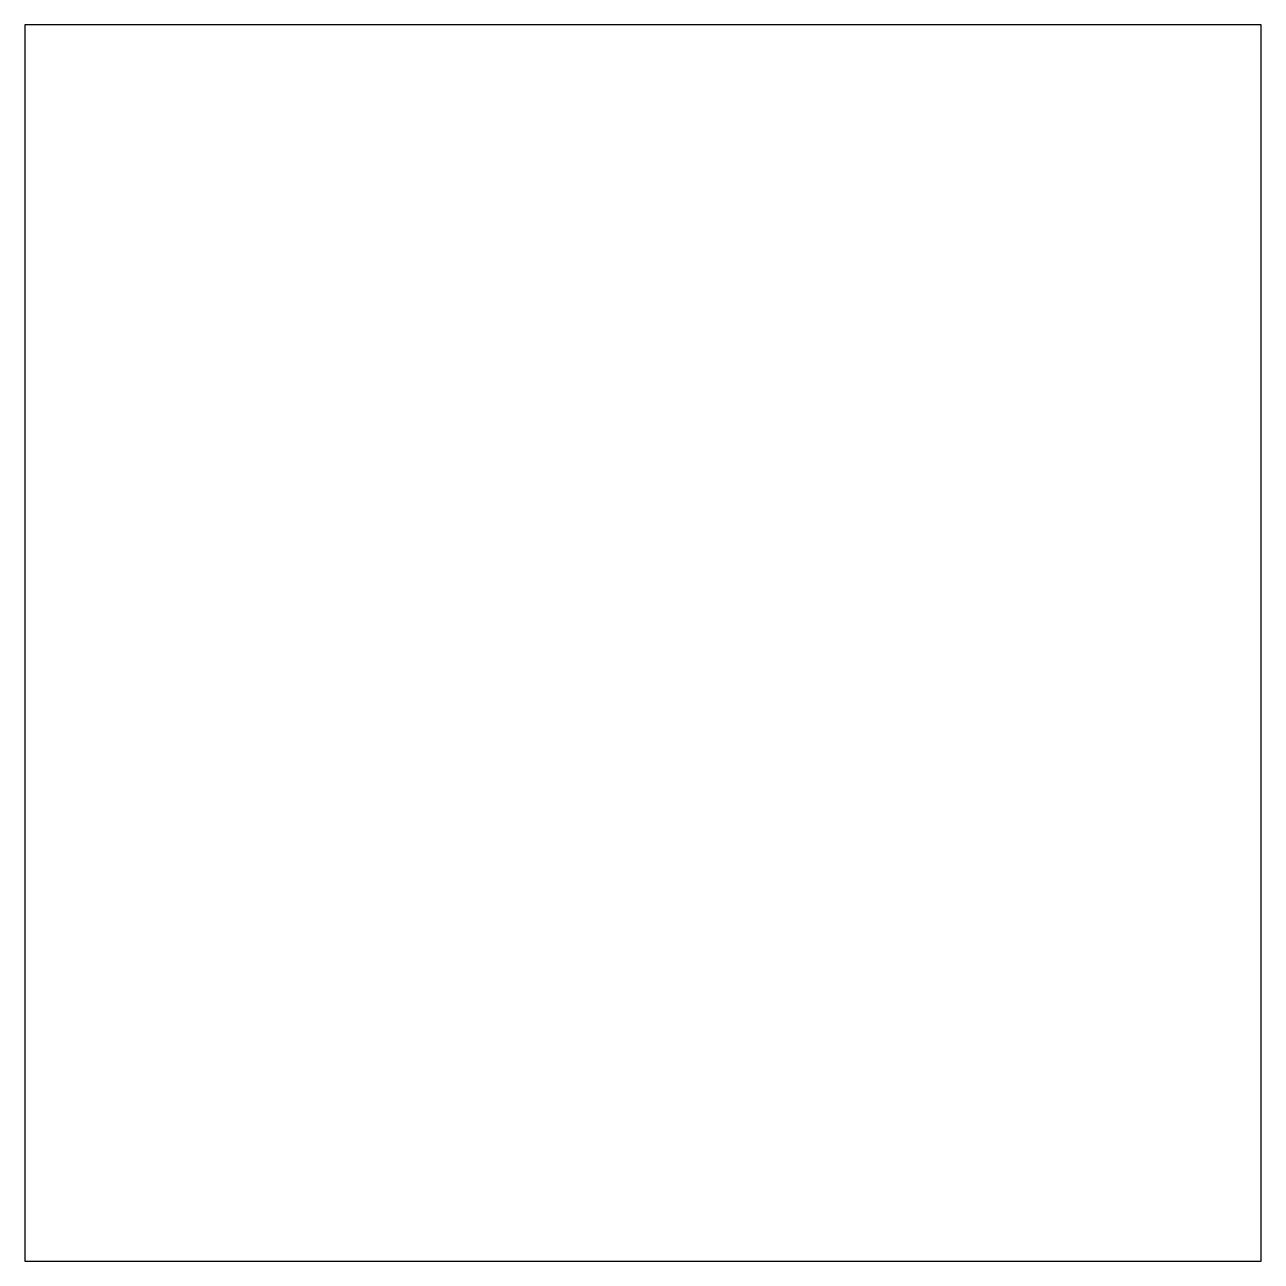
# Model space of a CAD drawing. Extents: x -30 to 30, y -30 to 30.
import ezdxf

# ---------------------------------------------------------------- set-up
doc = ezdxf.new("R2010")
doc.units = 0
doc.layers.add('BOTRTOMLAYER', color=30, linetype='CONTINUOUS')

msp = doc.modelspace()

# ---------------------------------------------------------------- linework, layer by layer
at = {"layer": 'BOTRTOMLAYER'}
msp.add_lwpolyline([(-30, 30), (-30, -30), (30, -30), (30, 30), (-30, 30)], close=True, dxfattribs=at)

doc.saveas('drawing.dxf')
